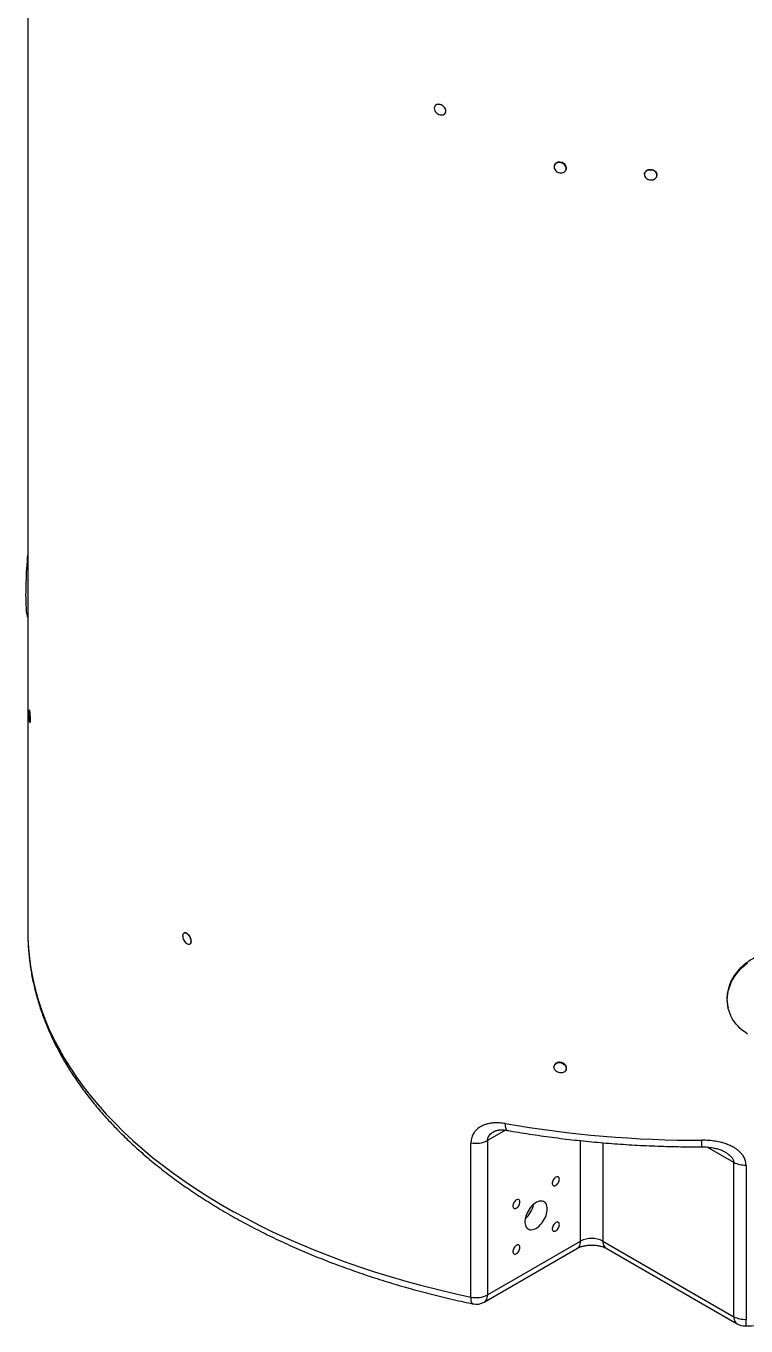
# Model space of a CAD drawing. Header units: millimetres. Extents: x -12403 to 8666, y -15213 to 13435.
# Drawn here: x 5143 to 6320, y 1555 to 3680 of the extents above; entities that cross this region are included whole.
import ezdxf

# ---------------------------------------------------------------- set-up
doc = ezdxf.new("R2010")
doc.units = ezdxf.units.MM

msp = doc.modelspace()

# ---------------------------------------------------------------- linework, layer by layer
at = {"color": 7, "linetype": 'Continuous', "lineweight": 25}
for p, q in [((5145.6, 4400.87), (5145.6, 2198.76)), ((5811.63, 3549.64), (5811.62, 3549.62)), ((5828.28, 3537.52), (5828.3, 3537.54)), ((6006.56, 3451.78), (6006.45, 3451.17)), ((6025.53, 3444.14), (6025.83, 3444.68)), ((6154.2, 3438.37), (6154.19, 3438.34)), ((6174.63, 3435.73), (6174.63, 3435.76)), ((5148.14, 2561.95), (5148.13, 2561.95)), ((5149, 2541.37), (5149.02, 2541.37)), ((5145.6, 2198.76), (5145.64, 2192.91)), ((5401.44, 2197.38), (5401.43, 2197.37)), ((5410.47, 2178.86), (5410.49, 2178.87)), ((6290.61, 2077.1), (6291.08, 2074.94)), ((6006.9, 1980.96), (6006.68, 1980.38)), ((6026.01, 1973.26), (6026.23, 1973.84)), ((5870.46, 1602), (5870.46, 1854.31)), ((5897.44, 1857.78), (5897.44, 1605.47)), ((6300.37, 1569.82), (6300.37, 1822.13)), ((6320.34, 1817.81), (6320.34, 1565.5)), ((5892.11, 1593.68), (6044.49, 1681.65)), ((5897.44, 1605.47), (6049.83, 1693.44)), ((6086.24, 1693.44), (6300.37, 1569.82)), ((6091.58, 1681.65), (6305.71, 1558.03))]:
    msp.add_line(p, q, dxfattribs=at)
at = {"color": 8, "linetype": 'Continuous', "lineweight": 25}
for p, q in [((5927.03, 1874.86), (5897.44, 1857.78)), ((6049.83, 1693.44), (6049.83, 1857.69)), ((6086.24, 1854.23), (6086.24, 1693.44)), ((6300.37, 1822.13), (6257.04, 1847.15))]:
    msp.add_line(p, q, dxfattribs=at)
at = {"color": 7, "linetype": 'Continuous', "lineweight": 25, "flags": 128}
for points in [[(5819.95, 3551.98), (5818.1, 3552.27), (5816.32, 3552.22), (5814.67, 3551.84), (5813.23, 3551.14), (5812.05, 3550.16), (5811.18, 3548.91), (5810.63, 3547.47), (5810.45, 3545.87), (5810.63, 3544.19), (5811.18, 3542.48), (5812.05, 3540.81), (5813.23, 3539.25), (5814.67, 3537.86), (5816.32, 3536.68), (5818.1, 3535.77), (5819.95, 3535.16)], [(5819.95, 3535.16), (5821.8, 3534.87), (5823.59, 3534.92), (5825.23, 3535.3), (5826.67, 3536), (5827.85, 3536.99), (5828.73, 3538.23), (5829.27, 3539.68), (5829.45, 3541.27), (5829.27, 3542.96), (5828.73, 3544.67), (5827.85, 3546.33), (5826.67, 3547.89), (5825.23, 3549.29), (5823.59, 3550.46), (5821.8, 3551.37), (5819.95, 3551.98)], [(6006.32, 3449.87), (6006.5, 3448.26), (6007.04, 3446.67), (6007.91, 3445.14), (6009.09, 3443.75), (6010.53, 3442.53), (6012.18, 3441.53), (6013.98, 3440.79), (6015.87, 3440.33), (6017.78, 3440.17), (6019.63, 3440.32), (6021.36, 3440.77), (6022.92, 3441.5), (6024.23, 3442.49), (6025.26, 3443.7), (6025.97, 3445.1), (6026.33, 3446.61), (6026.33, 3448.21), (6025.97, 3449.81), (6025.26, 3451.38), (6024.23, 3452.84), (6022.92, 3454.16), (6021.36, 3455.27), (6019.63, 3456.14), (6017.78, 3456.75), (6015.87, 3457.06), (6013.98, 3457.06), (6012.18, 3456.76), (6010.53, 3456.17), (6009.09, 3455.3), (6007.91, 3454.2), (6007.04, 3452.89), (6006.5, 3451.43), (6006.32, 3449.87)], [(6164.41, 3445.45), (6162.41, 3445.37), (6160.48, 3444.97), (6158.71, 3444.27), (6157.15, 3443.29), (6155.87, 3442.07), (6154.92, 3440.66), (6154.34, 3439.1), (6154.14, 3437.47), (6154.34, 3435.82), (6154.92, 3434.22), (6155.87, 3432.73), (6157.15, 3431.4), (6158.71, 3430.29), (6160.48, 3429.43), (6162.41, 3428.87), (6164.41, 3428.63)], [(6164.41, 3428.63), (6166.42, 3428.7), (6168.34, 3429.1), (6170.12, 3429.8), (6171.68, 3430.78), (6172.95, 3432), (6173.9, 3433.41), (6174.49, 3434.97), (6174.68, 3436.6), (6174.49, 3438.25), (6173.9, 3439.85), (6172.95, 3441.35), (6171.68, 3442.67), (6170.12, 3443.79), (6168.34, 3444.64), (6166.42, 3445.2), (6164.41, 3445.45)], [(5145.6, 2713.01), (5145.24, 2714.07), (5144.8, 2715.78), (5144.39, 2717.84), (5144.02, 2720.24), (5143.69, 2722.96), (5143.4, 2726), (5143.16, 2729.34), (5142.96, 2732.98), (5142.8, 2736.89), (5142.69, 2741.07), (5142.62, 2745.49), (5142.6, 2750.13), (5142.62, 2754.99), (5142.69, 2760.04), (5142.8, 2765.26), (5142.96, 2770.63), (5143.16, 2776.12), (5143.4, 2781.73), (5143.69, 2787.42), (5144.02, 2793.17), (5144.39, 2798.96), (5144.8, 2804.77), (5145.24, 2810.57), (5145.6, 2814.94)], [(5148.56, 2543.25), (5148.42, 2544.57), (5148.27, 2546.16), (5148.14, 2547.96), (5148.03, 2549.9), (5147.93, 2551.92), (5147.86, 2553.92), (5147.82, 2555.83), (5147.81, 2557.59), (5147.82, 2559.11), (5147.86, 2560.35), (5147.93, 2561.26), (5148.03, 2561.8), (5148.14, 2561.95), (5148.27, 2561.7), (5148.42, 2561.06), (5148.56, 2560.07)], [(5148.56, 2560.07), (5148.71, 2558.75), (5148.85, 2557.16), (5148.98, 2555.36), (5149.1, 2553.41), (5149.19, 2551.4), (5149.26, 2549.4), (5149.3, 2547.48), (5149.32, 2545.73), (5149.3, 2544.2), (5149.26, 2542.96), (5149.19, 2542.05), (5149.1, 2541.52), (5148.98, 2541.37), (5148.85, 2541.62), (5148.71, 2542.25), (5148.56, 2543.25)], [(5405.95, 2179.71), (5404.65, 2180.75), (5403.4, 2182.08), (5402.25, 2183.64), (5401.24, 2185.38), (5400.41, 2187.22), (5399.8, 2189.09), (5399.42, 2190.93), (5399.29, 2192.65), (5399.42, 2194.21), (5399.8, 2195.53), (5400.41, 2196.56), (5401.24, 2197.27), (5402.25, 2197.63), (5403.4, 2197.62), (5404.65, 2197.25), (5405.95, 2196.53)], [(5405.95, 2196.53), (5407.25, 2195.48), (5408.49, 2194.15), (5409.65, 2192.59), (5410.65, 2190.85), (5411.48, 2189.01), (5412.1, 2187.14), (5412.48, 2185.31), (5412.6, 2183.58), (5412.48, 2182.02), (5412.1, 2180.7), (5411.48, 2179.67), (5410.65, 2178.96), (5409.65, 2178.6), (5408.49, 2178.61), (5407.25, 2178.98), (5405.95, 2179.71)], [(6323.04, 2032.02), (6318.7, 2034.85), (6314.62, 2037.92), (6310.8, 2041.21), (6307.26, 2044.71), (6304.01, 2048.41), (6301.07, 2052.29), (6298.44, 2056.34), (6296.15, 2060.53), (6294.19, 2064.87), (6292.58, 2069.32), (6291.32, 2073.87), (6290.41, 2078.5), (6289.87, 2083.19), (6289.69, 2087.93), (6289.87, 2092.7), (6290.41, 2097.47), (6291.32, 2102.23), (6292.58, 2106.96), (6294.19, 2111.65), (6296.15, 2116.26), (6298.44, 2120.79), (6301.07, 2125.22), (6304.01, 2129.53), (6307.26, 2133.69), (6310.8, 2137.71), (6314.62, 2141.55), (6318.7, 2145.21), (6323.04, 2148.66)], [(6006.27, 1978.06), (6006.46, 1979.63), (6007, 1981.09), (6007.87, 1982.41), (6009.06, 1983.52), (6010.51, 1984.39), (6012.16, 1984.98), (6013.97, 1985.28), (6015.87, 1985.28), (6017.78, 1984.97), (6019.64, 1984.36), (6021.39, 1983.49), (6022.95, 1982.37), (6024.27, 1981.05), (6025.3, 1979.58), (6026.02, 1978), (6026.38, 1976.39), (6026.38, 1974.79), (6026.02, 1973.26), (6025.3, 1971.87), (6024.27, 1970.65), (6022.95, 1969.65), (6021.39, 1968.92), (6019.64, 1968.47), (6017.78, 1968.32), (6015.87, 1968.48), (6013.97, 1968.94), (6012.16, 1969.68), (6010.51, 1970.69), (6009.06, 1971.91), (6007.87, 1973.31), (6007, 1974.84), (6006.46, 1976.44), (6006.27, 1978.06)], [(6015.01, 1794.61), (6014.87, 1795.98), (6014.47, 1797.12), (6013.82, 1798), (6012.96, 1798.55), (6011.91, 1798.77), (6010.74, 1798.63), (6009.5, 1798.15), (6008.24, 1797.34), (6007.03, 1796.25), (6005.91, 1794.93), (6004.95, 1793.43), (6004.19, 1791.83), (6003.66, 1790.21), (6003.39, 1788.63), (6003.39, 1787.17), (6003.66, 1785.91), (6004.19, 1784.89), (6004.95, 1784.18), (6005.91, 1783.79), (6007.03, 1783.75), (6008.24, 1784.06), (6009.5, 1784.71), (6010.74, 1785.66), (6011.91, 1786.88), (6012.96, 1788.3), (6013.82, 1789.85), (6014.47, 1791.47), (6014.87, 1793.08), (6015.01, 1794.61)], [(5950.64, 1757.45), (5950.5, 1758.81), (5950.1, 1759.96), (5949.45, 1760.83), (5948.58, 1761.39), (5947.54, 1761.6), (5946.37, 1761.47), (5945.12, 1760.98), (5943.87, 1760.18), (5942.65, 1759.09), (5941.54, 1757.76), (5940.58, 1756.27), (5939.82, 1754.67), (5939.29, 1753.04), (5939.02, 1751.47), (5939.02, 1750.01), (5939.29, 1748.75), (5939.82, 1747.73), (5940.58, 1747.01), (5941.54, 1746.63), (5942.65, 1746.59), (5943.87, 1746.9), (5945.12, 1747.55), (5946.37, 1748.5), (5947.54, 1749.71), (5948.58, 1751.13), (5949.45, 1752.69), (5950.1, 1754.31), (5950.5, 1755.92), (5950.64, 1757.45)], [(5995.2, 1746.01), (5995.08, 1748.42), (5994.7, 1750.65), (5994.07, 1752.67), (5993.2, 1754.45), (5992.1, 1755.96), (5990.79, 1757.18), (5989.29, 1758.1), (5987.61, 1758.71), (5985.79, 1758.98), (5983.84, 1758.93), (5981.8, 1758.55), (5979.69, 1757.84), (5977.54, 1756.82), (5975.38, 1755.51), (5973.25, 1753.91), (5971.17, 1752.05), (5969.17, 1749.96), (5967.28, 1747.66), (5965.52, 1745.2), (5963.93, 1742.6), (5962.52, 1739.9), (5961.32, 1737.14), (5960.33, 1734.35), (5959.58, 1731.58), (5959.08, 1728.87), (5958.82, 1726.25), (5958.82, 1723.76), (5959.08, 1721.43), (5959.58, 1719.3), (5960.33, 1717.4), (5961.32, 1715.75), (5962.52, 1714.38), (5963.93, 1713.31), (5965.52, 1712.55), (5967.28, 1712.1), (5969.17, 1711.99), (5971.17, 1712.21), (5973.25, 1712.76), (5975.38, 1713.62), (5977.54, 1714.79), (5979.69, 1716.25), (5981.8, 1717.98), (5983.84, 1719.96), (5985.79, 1722.16), (5987.61, 1724.54), (5989.29, 1727.08), (5990.79, 1729.73), (5992.1, 1732.47), (5993.2, 1735.25), (5994.07, 1738.03), (5994.7, 1740.77), (5995.08, 1743.45), (5995.2, 1746.01)], [(6015.01, 1720.27), (6014.87, 1721.64), (6014.47, 1722.79), (6013.82, 1723.66), (6012.96, 1724.21), (6011.91, 1724.43), (6010.74, 1724.29), (6009.5, 1723.81), (6008.24, 1723), (6007.03, 1721.91), (6005.91, 1720.59), (6004.95, 1719.09), (6004.19, 1717.49), (6003.66, 1715.87), (6003.39, 1714.29), (6003.39, 1712.84), (6003.66, 1711.57), (6004.19, 1710.56), (6004.95, 1709.84), (6005.91, 1709.45), (6007.03, 1709.41), (6008.24, 1709.72), (6009.5, 1710.37), (6010.74, 1711.32), (6011.91, 1712.54), (6012.96, 1713.96), (6013.82, 1715.51), (6014.47, 1717.14), (6014.87, 1718.75), (6015.01, 1720.27)], [(5950.64, 1683.11), (5950.5, 1684.48), (5950.1, 1685.62), (5949.45, 1686.49), (5948.58, 1687.05), (5947.54, 1687.27), (5946.37, 1687.13), (5945.12, 1686.65), (5943.87, 1685.84), (5942.65, 1684.75), (5941.54, 1683.43), (5940.58, 1681.93), (5939.82, 1680.33), (5939.29, 1678.71), (5939.02, 1677.13), (5939.02, 1675.67), (5939.29, 1674.41), (5939.82, 1673.39), (5940.58, 1672.68), (5941.54, 1672.29), (5942.65, 1672.25), (5943.87, 1672.56), (5945.12, 1673.21), (5946.37, 1674.16), (5947.54, 1675.38), (5948.58, 1676.79), (5949.45, 1678.35), (5950.1, 1679.97), (5950.5, 1681.58), (5950.64, 1683.11)]]:
    msp.add_lwpolyline(points, dxfattribs=at)
at = {"color": 8, "linetype": 'Continuous', "lineweight": 25, "flags": 128}
for points in [[(5145.64, 2192.91), (5145.73, 2189), (5146.55, 2172.35), (5148.13, 2155.71), (5150.46, 2139.1), (5153.56, 2122.53), (5157.4, 2106.01), (5161.99, 2089.56), (5167.33, 2073.18), (5173.41, 2056.89), (5180.23, 2040.7), (5187.79, 2024.62), (5196.07, 2008.65), (5205.08, 1992.82), (5214.8, 1977.13), (5225.23, 1961.59), (5236.37, 1946.22), (5248.2, 1931.02), (5260.72, 1916), (5273.92, 1901.18), (5287.78, 1886.56), (5302.31, 1872.16), (5317.49, 1857.99), (5333.3, 1844.05), (5349.75, 1830.35), (5366.81, 1816.91), (5384.48, 1803.73), (5402.74, 1790.82), (5421.58, 1778.2), (5440.99, 1765.86), (5460.95, 1753.82), (5481.45, 1742.09), (5502.48, 1730.68), (5524.02, 1719.58), (5546.06, 1708.82), (5568.58, 1698.4), (5591.57, 1688.32), (5615.01, 1678.59), (5638.88, 1669.22), (5663.17, 1660.21), (5687.86, 1651.58), (5712.93, 1643.32), (5738.37, 1635.45), (5764.16, 1627.96), (5790.29, 1620.87), (5816.72, 1614.18), (5843.45, 1607.89), (5870.46, 1602)], [(5926.44, 1885.63), (5926.49, 1883.19), (5926.65, 1881.01), (5926.92, 1879.09), (5927.29, 1877.48), (5927.76, 1876.2), (5928.31, 1875.26), (5928.95, 1874.68), (5929.46, 1874.49)], [(6044.49, 1681.65), (6045.25, 1682.14), (6046.61, 1683.35), (6047.74, 1684.87), (6048.65, 1686.66), (6049.3, 1688.71), (6049.7, 1690.98), (6049.83, 1693.44)], [(6086.24, 1693.44), (6086.38, 1690.98), (6086.77, 1688.71), (6087.43, 1686.66), (6088.33, 1684.87), (6089.47, 1683.35), (6090.82, 1682.14), (6091.58, 1681.65)], [(5873.96, 1590.77), (5873.42, 1590.97), (5872.67, 1591.57), (5872.01, 1592.53), (5871.47, 1593.83), (5871.03, 1595.45), (5870.72, 1597.38), (5870.52, 1599.57), (5870.46, 1602)], [(5892.11, 1593.68), (5892.86, 1594.17), (5894.22, 1595.38), (5895.36, 1596.9), (5896.26, 1598.69), (5896.91, 1600.74), (5897.31, 1603.01), (5897.44, 1605.47)], [(6300.37, 1569.82), (6300.51, 1567.36), (6300.9, 1565.1), (6301.56, 1563.05), (6302.46, 1561.25), (6303.6, 1559.74), (6304.95, 1558.52), (6305.71, 1558.03)], [(6320.34, 1565.5), (6320.33, 1563.08), (6320.29, 1560.9), (6320.23, 1559.01), (6320.14, 1557.43), (6320.03, 1556.18), (6319.9, 1555.29), (6319.75, 1554.76), (6319.6, 1554.6)]]:
    msp.add_lwpolyline(points, dxfattribs=at)
at = {"color": 7, "linetype": 'Continuous', "lineweight": 25}
for centre, radius, start, end in [((6243.38, 3715.13), 1856.75, 260.1717, 270.1531), ((5879.19, 1893.12), 39.77, 257.31778, 297.31479), ((6318.08, 1855.66), 37.91, 242.16357, 273.42824), ((5931.92, 1761.52), 41.72, 310.93684, 349.06853), ((6068.04, 1658.42), 39.47, 62.52444, 117.4756), ((5879.19, 1640.8), 39.77, 257.31778, 297.31479), ((5879.24, 1615.98), 25.75, 258.18242, 299.99731), ((6318.08, 1603.35), 37.91, 242.16357, 273.42824), ((6318.58, 1580.33), 25.75, 240.00269, 272.26699)]:
    msp.add_arc(centre, radius, start, end, dxfattribs=at)
at = {"color": 8, "linetype": 'Continuous', "lineweight": 25}
msp.add_arc((5462.74, 1855.24), 785.61, 359.43534, 0.22921, dxfattribs=at)
at = {"color": 7, "linetype": 'Continuous', "lineweight": 25}
for points, knots in [([(5819.95, 3551.98), (5819.58, 3552.06), (5818.15, 3552.36), (5815.73, 3552.29), (5813.17, 3551.38), (5812.16, 3550.15), (5811.69, 3549.59)], [0, 0, 0, 0, 0.1087818, 0.4237396, 0.7387021, 1, 1, 1, 1]), ([(5828.24, 3537.57), (5828.64, 3538.22), (5829.33, 3539.32), (5829.57, 3541.63), (5829.11, 3544.22), (5827.52, 3547.12), (5825.09, 3549.59), (5822.42, 3551.24), (5820.65, 3551.77), (5819.95, 3551.98)], [0, 0, 0, 0, 0.1399789, 0.2418874, 0.4046441, 0.5674032, 0.7301623, 0.892928, 1, 1, 1, 1]), ([(6025.82, 3444.69), (6025.84, 3444.71), (6026.48, 3445.46), (6026.79, 3447.44), (6026.52, 3450.3), (6025.02, 3453.1), (6022.59, 3455.44), (6019.47, 3457.09), (6016.03, 3457.85), (6012.66, 3457.64), (6009.69, 3456.49), (6007.63, 3454.49), (6006.58, 3452.79), (6006.58, 3451.81), (6006.58, 3451.77)], [0, 0, 0, 0, 0.0032865, 0.1025884, 0.201854, 0.3011176, 0.4004013, 0.4997316, 0.5990995, 0.6984903, 0.7978757, 0.8972362, 0.9965535, 1, 1, 1, 1]), ([(6154.34, 3438.35), (6154.35, 3438.71), (6154.38, 3440.02), (6155.64, 3442.05), (6157.95, 3444.06), (6161.02, 3445.33), (6163.29, 3445.41), (6164.41, 3445.45)], [0, 0, 0, 0, 0.0875221, 0.3174429, 0.5473705, 0.7773032, 1, 1, 1, 1]), ([(6164.41, 3445.45), (6164.45, 3445.44), (6165.63, 3445.39), (6167.99, 3444.94), (6171.04, 3443.4), (6173.37, 3441.14), (6174.44, 3438.76), (6174.81, 3436.92), (6174.58, 3436.06), (6174.51, 3435.78)], [0, 0, 0, 0, 0.0064254, 0.2078732, 0.4093222, 0.6107716, 0.8122251, 0.9383742, 1, 1, 1, 1]), ([(5148.56, 2560.07), (5148.53, 2560.28), (5148.42, 2561.12), (5148.27, 2561.93), (5148.18, 2561.83), (5148.15, 2561.8)], [0, 0, 0, 0, 0.1887932, 0.7354374, 1, 1, 1, 1]), ([(5149.01, 2541.46), (5149.03, 2541.43), (5149.12, 2541.26), (5149.25, 2542.1), (5149.35, 2543.71), (5149.38, 2546.01), (5149.33, 2548.79), (5149.19, 2552.3), (5148.98, 2555.71), (5148.76, 2558.39), (5148.62, 2559.59), (5148.56, 2560.07)], [0, 0, 0, 0, 0.02709305, 0.16066185, 0.29423256, 0.37786704, 0.51143094, 0.64499486, 0.77856243, 0.91213241, 1, 1, 1, 1]), ([(5145.69, 2192.63), (5145.7, 2191.08), (5145.75, 2185.81), (5146.18, 2176.82), (5146.97, 2165.66), (5148.1, 2154.51), (5149.55, 2143.37), (5151.32, 2132.25), (5153.42, 2121.15), (5155.85, 2110.07), (5158.59, 2099.01), (5161.66, 2087.98), (5165.06, 2076.99), (5168.77, 2066.03), (5172.8, 2055.1), (5177.16, 2044.22), (5181.83, 2033.38), (5186.83, 2022.59), (5192.14, 2011.85), (5197.76, 2001.16), (5203.7, 1990.53), (5209.96, 1979.97), (5216.52, 1969.46), (5223.39, 1959.03), (5230.58, 1948.67), (5238.06, 1938.38), (5245.85, 1928.17), (5253.94, 1918.04), (5262.33, 1908), (5271.01, 1898.05), (5279.98, 1888.19), (5289.25, 1878.42), (5298.8, 1868.75), (5308.63, 1859.19), (5318.75, 1849.72), (5329.14, 1840.37), (5339.8, 1831.12), (5350.73, 1821.99), (5361.93, 1812.97), (5373.4, 1804.08), (5385.12, 1795.3), (5397.09, 1786.64), (5409.32, 1778.11), (5421.8, 1769.71), (5434.52, 1761.44), (5447.48, 1753.31), (5460.67, 1745.31), (5474.1, 1737.44), (5487.75, 1729.72), (5501.63, 1722.14), (5515.72, 1714.7), (5530.03, 1707.41), (5544.55, 1700.27), (5559.28, 1693.28), (5574.21, 1686.43), (5589.33, 1679.75), (5604.65, 1673.21), (5620.16, 1666.84), (5635.84, 1660.62), (5651.71, 1654.57), (5667.75, 1648.68), (5683.96, 1642.95), (5700.33, 1637.38), (5716.87, 1631.99), (5733.55, 1626.76), (5750.39, 1621.7), (5767.37, 1616.81), (5784.49, 1612.1), (5801.75, 1607.55), (5819.14, 1603.19), (5836.65, 1599), (5853.97, 1595.05), (5866.43, 1592.35), (5873.01, 1590.97), (5873.96, 1590.77)], [0, 0, 0, 0, 0.0057932, 0.019717, 0.033642, 0.0475697, 0.0615021, 0.0754404, 0.0893864, 0.1033414, 0.1173066, 0.1312832, 0.1452722, 0.1592744, 0.1732906, 0.1873212, 0.2013667, 0.2154271, 0.2295027, 0.2435932, 0.2576986, 0.2718184, 0.2859523, 0.3000998, 0.3142602, 0.3284329, 0.3426172, 0.3568124, 0.3710178, 0.3852324, 0.3994557, 0.4136868, 0.427925, 0.4421696, 0.4564198, 0.470675, 0.4849346, 0.499198, 0.5134645, 0.5277338, 0.5420053, 0.5562785, 0.5705531, 0.5848287, 0.5991049, 0.6133815, 0.6276581, 0.6419344, 0.6562102, 0.6704854, 0.6847598, 0.6990332, 0.7133056, 0.7275768, 0.7418468, 0.7561154, 0.7703826, 0.7846485, 0.7989128, 0.8131757, 0.8274372, 0.8416971, 0.8559555, 0.8702125, 0.884468, 0.8987221, 0.9129748, 0.927226, 0.941476, 0.9557246, 0.969972, 0.9842181, 0.9977132, 1, 1, 1, 1]), ([(5405.95, 2196.53), (5405.69, 2196.69), (5404.69, 2197.32), (5403.05, 2197.88), (5401.97, 2197.5), (5401.47, 2197.32)], [0, 0, 0, 0, 0.155782, 0.6068314, 1, 1, 1, 1]), ([(5410.45, 2178.95), (5410.88, 2179.2), (5411.85, 2179.78), (5412.51, 2181.57), (5412.72, 2183.89), (5412.38, 2186.61), (5411.27, 2189.87), (5409.55, 2192.93), (5407.68, 2195.2), (5406.44, 2196.15), (5405.95, 2196.53)], [0, 0, 0, 0, 0.115161, 0.2559723, 0.3441408, 0.4849454, 0.6257495, 0.7665581, 0.9073699, 1, 1, 1, 1]), ([(6381.67, 2170.27), (6378.16, 2169.93), (6371.22, 2169.25), (6360.96, 2167.09), (6351.02, 2164.15), (6341.44, 2160.38), (6332.37, 2155.81), (6323.9, 2150.51), (6316.14, 2144.54), (6309.21, 2137.92), (6303.18, 2130.77), (6298.13, 2123.15), (6294.16, 2115.15), (6291.29, 2106.87), (6289.54, 2098.42), (6289.05, 2089.91), (6289.43, 2082.77), (6290.42, 2078.57), (6290.75, 2077.14)], [0, 0, 0, 0, 0.06550637, 0.12965472, 0.19400745, 0.25815703, 0.32238738, 0.38682182, 0.45105305, 0.51548465, 0.58012133, 0.64455199, 0.70899126, 0.77363653, 0.83807452, 0.90231398, 0.96675879, 1, 1, 1, 1]), ([(6026.64, 1976.17), (6026.53, 1977.12), (6026.3, 1979.04), (6024.56, 1981.76), (6022, 1983.98), (6018.81, 1985.46), (6015.37, 1986.03), (6012.05, 1985.64), (6009.3, 1984.3), (6007.53, 1982.62), (6007.15, 1981.32), (6007.03, 1980.91)], [0, 0, 0, 0, 0.1181409, 0.2362814, 0.3544251, 0.4725726, 0.5907144, 0.7088532, 0.8269935, 0.9451409, 1, 1, 1, 1]), ([(6026.14, 1973.88), (6026.24, 1974.06), (6026.63, 1974.75), (6026.63, 1975.57), (6026.64, 1976.17)], [0, 0, 0, 0, 0.2620932, 1, 1, 1, 1]), ([(5926.44, 1885.63), (5923.37, 1886.06), (5917.25, 1886.93), (5909.34, 1886.88), (5902.76, 1886.18), (5897.42, 1885.09), (5891.74, 1883.33), (5885.97, 1880.63), (5880.53, 1876.79), (5876.15, 1872.13), (5873.26, 1867.39), (5871.57, 1862.81), (5870.64, 1858.67), (5870.52, 1855.76), (5870.46, 1854.31)], [0, 0, 0, 0, 0.1104463, 0.2208688, 0.2918344, 0.3629633, 0.433898, 0.5309935, 0.6280441, 0.7211694, 0.8142565, 0.8761059, 0.938162, 1, 1, 1, 1]), ([(5907.91, 1872.52), (5908.29, 1872.73), (5908.99, 1873.11), (5910.38, 1873.67), (5911.94, 1874.18), (5913.85, 1874.64), (5916.11, 1875.01), (5918.6, 1875.24), (5921.33, 1875.3), (5924.25, 1875.17), (5926.99, 1874.91), (5928.76, 1874.59), (5929.47, 1874.47)], [0, 0, 0, 0, 0.1041656, 0.1885473, 0.2752738, 0.378079, 0.481877, 0.5878142, 0.6965517, 0.8082898, 0.9228695, 1, 1, 1, 1]), ([(5929.46, 1874.49), (5932.65, 1873.94), (5941.88, 1872.34), (5957.23, 1869.83), (5975.53, 1867.03), (5993.9, 1864.42), (6012.35, 1861.99), (6030.87, 1859.75), (6049.45, 1857.7), (6068.09, 1855.83), (6086.78, 1854.15), (6105.51, 1852.65), (6124.29, 1851.35), (6143.1, 1850.23), (6161.94, 1849.3), (6180.8, 1848.56), (6199.69, 1848.01), (6218.58, 1847.65), (6234.79, 1847.5), (6244.7, 1847.5), (6248.31, 1847.5)], [0, 0, 0, 0, 0.03085539, 0.08935483, 0.14785132, 0.20634424, 0.2648341, 0.32332087, 0.38180485, 0.44028657, 0.49876578, 0.55724294, 0.61571842, 0.67419241, 0.73266477, 0.79113627, 0.84960686, 0.90807692, 0.96654658, 1, 1, 1, 1]), ([(6320.34, 1817.81), (6320.28, 1819.18), (6320.15, 1821.92), (6318.98, 1826.5), (6316.73, 1831.41), (6313.35, 1836.1), (6309.45, 1840.05), (6305.34, 1843.36), (6300.39, 1846.59), (6294.53, 1849.61), (6287.78, 1852.3), (6279.69, 1854.8), (6270.18, 1856.81), (6259.32, 1858.15), (6252, 1858.31), (6248.34, 1858.38)], [0, 0, 0, 0, 0.0513965, 0.1027992, 0.1766156, 0.2504951, 0.310467, 0.3706564, 0.430705, 0.5082068, 0.585969, 0.6635692, 0.7755293, 0.8879138, 1, 1, 1, 1]), ([(6248.3, 1847.48), (6249.71, 1847.48), (6252.75, 1847.46), (6257.34, 1847.17), (6261.99, 1846.67), (6266.39, 1845.98), (6270.54, 1845.11), (6274.23, 1844.12), (6277.48, 1843.06), (6280.38, 1841.96), (6283.06, 1840.74), (6284.81, 1839.85), (6285.57, 1839.38), (6285.58, 1839.37)], [0, 0, 0, 0, 0.1043304, 0.2259591, 0.3426276, 0.4546456, 0.5621817, 0.6656015, 0.7508938, 0.832407, 0.9160625, 0.9989966, 1, 1, 1, 1]), ([(6044.49, 1681.65), (6044.74, 1681.79), (6045.44, 1682.18), (6046.81, 1682.85), (6048.67, 1683.63), (6050.78, 1684.38), (6053.13, 1685.07), (6055.69, 1685.68), (6058.41, 1686.18), (6061.28, 1686.57), (6064.25, 1686.82), (6067.28, 1686.93), (6070.32, 1686.89), (6073.34, 1686.71), (6076.29, 1686.38), (6079.12, 1685.93), (6081.8, 1685.36), (6084.29, 1684.69), (6086.56, 1683.95), (6088.57, 1683.16), (6090.26, 1682.38), (6091.16, 1681.88), (6091.58, 1681.65)], [0, 0, 0, 0, 0.0262509, 0.0745792, 0.1235124, 0.173295, 0.2239203, 0.2753325, 0.3274368, 0.3801137, 0.4332288, 0.4866407, 0.5402034, 0.5937555, 0.6471141, 0.7001379, 0.7526946, 0.8046637, 0.8559485, 0.9064839, 0.9562529, 1, 1, 1, 1]), ([(6319.6, 1554.6), (6322.92, 1554.74), (6332.52, 1555.14), (6347.76, 1555.9), (6359.66, 1556.63), (6365.29, 1556.97)], [0, 0, 0, 0, 0.2174128, 0.629563, 1, 1, 1, 1])]:
    msp.add_open_spline(points, degree=3, knots=knots, dxfattribs=at)
at = {"color": 8, "linetype": 'Continuous', "lineweight": 25}
for points, knots in [([(5897.44, 1857.78), (5897.51, 1858.73), (5897.64, 1860.63), (5898.41, 1862.76), (5899.53, 1864.99), (5901.15, 1867.28), (5904.05, 1869.99), (5906.36, 1871.73), (5907.81, 1872.46), (5907.92, 1872.51)], [0, 0, 0, 0, 0.159879, 0.3198307, 0.3731031, 0.5690963, 0.7653683, 0.9836042, 1, 1, 1, 1]), ([(6285.57, 1839.34), (6285.82, 1839.21), (6287.7, 1838.24), (6290.97, 1835.96), (6294.51, 1833.06), (6296.95, 1830.4), (6298.42, 1828.37), (6299.5, 1826.32), (6300.23, 1824.25), (6300.33, 1822.85), (6300.37, 1822.13)], [0, 0, 0, 0, 0.033992, 0.2535377, 0.4777987, 0.5891872, 0.7024588, 0.7966046, 0.89652, 1, 1, 1, 1])]:
    msp.add_open_spline(points, degree=3, knots=knots, dxfattribs=at)

doc.saveas('drawing.dxf')
